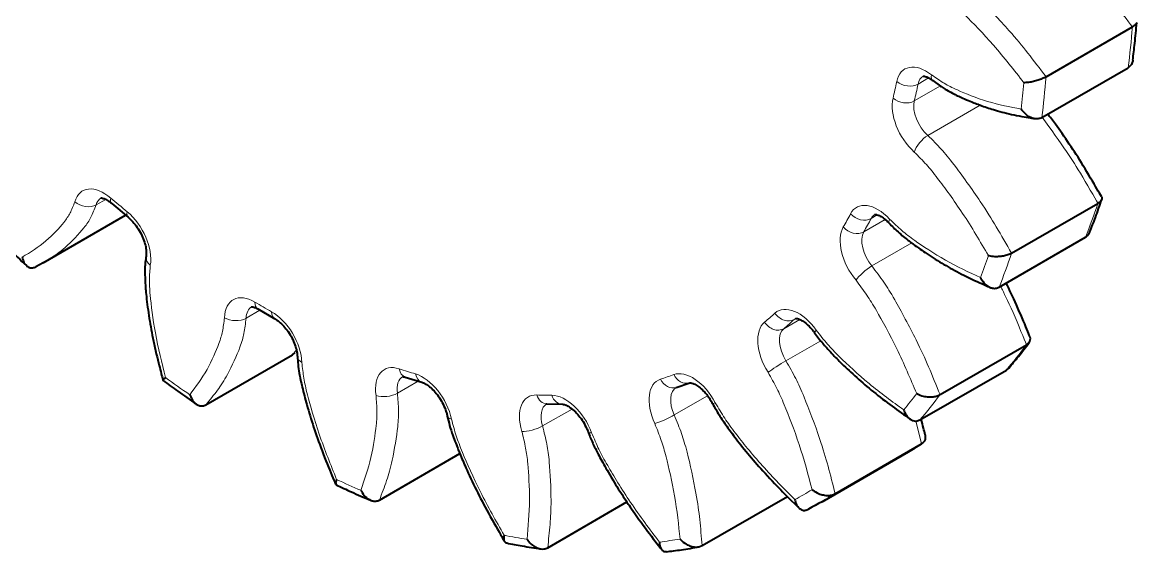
# Model space of a CAD drawing. Header units: inches. Extents: x 0 to 11, y 0 to 8.5.
# Drawn here: x 7.989 to 8.719, y 5.864 to 6.211 of the extents above; entities that cross this region are included whole.
import ezdxf

# ---------------------------------------------------------------- set-up
doc = ezdxf.new("R2010")
doc.units = ezdxf.units.IN
doc.header["$LTSCALE"] = 0.5
doc.header["$MEASUREMENT"] = 0
doc.layers.add('TANGENT_LINES', color=7, linetype='Continuous', lineweight=15)
doc.layers.add('Visible', color=7, linetype='Continuous', lineweight=40)

msp = doc.modelspace()

# ---------------------------------------------------------------- linework, layer by layer
at = {"layer": 'TANGENT_LINES'}
for p, q in [((8.59049, 6.16909), (8.57342, 6.15924)), ((8.57589, 6.17031), (8.58283, 6.17432)), ((8.58232, 6.13669), (8.61667, 6.15652)), ((8.03756, 6.0912), (8.04383, 6.09482)), ((8.5543, 6.08158), (8.54034, 6.07352)), ((8.54516, 6.08229), (8.54919, 6.08462)), ((8.54566, 6.05119), (8.57176, 6.06626)), ((8.00405, 6.05398), (8.00281, 6.05326)), ((8.13578, 6.01696), (8.14488, 6.02221)), ((8.49842, 6.01619), (8.48789, 6.01011)), ((8.49481, 6.01614), (8.49585, 6.01674)), ((8.48936, 5.98912), (8.51212, 6.00225)), ((8.16609, 5.99297), (8.16877, 5.99615)), ((8.23491, 5.96787), (8.24854, 5.97573)), ((8.41625, 5.95359), (8.43799, 5.96614)), ((8.32999, 5.94638), (8.34925, 5.9575)), ((8.57818, 5.93468), (8.57435, 5.94969))]:
    msp.add_line(p, q, dxfattribs=at)
for centre, major_axis, ratio, start_param, end_param in [((8.21062, 6.55113), (0.35893, -0.62168), 0.57735, 0.648839, 0.697558), ((8.58818, 6.16017), (0.00889, -0.0154), 0.57735, 9.420699, 9.998646), ((8.14698, 6.51439), (0.30009, -0.51977), 0.57735, 0.548129, 0.573868), ((8.14698, 6.51439), (0.35393, -0.61302), 0.57735, 0.657264, 0.689133), ((8.58564, 6.14877), (0.00889, -0.0154), 0.57735, 9.972907, 11.513493), ((8.58045, 6.1299), (0.00666, 0.00746), 0.404226, 0.887673, 2.458469), ((8.04968, 6.08037), (0.00889, -0.0154), 0.57735, 9.427231, 9.942697), ((8.0543, 6.09975), (0.00651, 0.00759), 0.42547, 2.449727, 3.142077), ((8.14698, 6.51439), (0.30009, -0.51977), 0.57735, 11.543704, 11.569442), ((8.03074, 6.0973), (-0.00964, 0.00265), 0.709414, 0.959977, 2.530773), ((8.21062, 6.55113), (0.35893, -0.62168), 0.57735, 0.42444, 0.473158), ((8.06495, 6.09079), (0.00637, 0.00771), 0.443263, 2.441769, 3.138368), ((8.14698, 6.51439), (0.30009, -0.51977), 0.57735, 0.32373, 0.349468), ((8.53875, 6.08944), (-0.00885, 0.00465), 0.767143, 1.119849, 2.690645), ((8.55655, 6.06958), (0.00889, -0.0154), 0.57735, 9.425172, 9.774246), ((8.56431, 6.08594), (0.00732, 0.00682), 0.302612, 2.490883, 3.14026), ((8.53401, 6.08081), (-0.00867, 0.00498), 0.774084, 1.148052, 2.718848), ((8.5516, 6.06055), (0.00889, -0.0154), 0.57735, 9.748508, 11.289094), ((8.14698, 6.51439), (0.35393, -0.61302), 0.57735, 0.432864, 0.464734), ((8.14834, 6.00909), (0.00889, -0.0154), 0.57735, 9.426192, 10.167097), ((8.14859, 6.03162), (0.0051, 0.0086), 0.569873, 2.362547, 3.141844), ((8.14698, 6.51439), (0.30009, -0.51977), 0.57735, 11.768103, 11.793842), ((8.12871, 6.02139), (-0.00999, 0.00038), 0.601679, 0.807886, 2.378682), ((8.15951, 6.02531), (0.0049, 0.00872), 0.584732, 2.349676, 3.138602), ((8.14698, 6.51439), (0.30009, -0.51977), 0.57735, 0.09933, 0.125069), ((8.48242, 6.01844), (-0.0064, 0.00768), 0.812472, 1.431461, 3.002258), ((8.48923, 6.02437), (-0.00673, 0.0074), 0.810119, 1.396179, 2.966976), ((8.50474, 6.0015), (0.00889, -0.0154), 0.57735, 9.425132, 9.549847), ((8.49762, 5.9953), (0.00889, -0.0154), 0.57735, 9.524108, 11.064695), ((8.51632, 6.01314), (0.00818, 0.00576), 0.126276, 2.520395, 3.138772), ((8.21062, 6.55113), (0.35893, -0.62168), 0.57735, 0.20004, 0.248759), ((8.14698, 6.51439), (0.35393, -0.61302), 0.57735, 11.652838, 11.684707), ((8.24728, 5.96335), (0.00889, -0.0154), 0.57735, 9.424398, 10.391496), ((8.14698, 6.51439), (0.30009, -0.51977), 0.57735, 11.992503, 12.018241), ((8.24315, 5.9879), (0.00313, 0.0095), 0.6857, 2.225564, 3.141123), ((8.2538, 5.98456), (0.00286, 0.00958), 0.69688, 2.205883, 3.126836), ((8.14698, 6.51439), (0.30009, -0.51977), 0.57735, 12.441302, 12.46704), ((8.4229, 5.98408), (-0.00345, 0.00938), 0.812472, 1.710131, 3.109318), ((8.41436, 5.98114), (-0.00304, 0.00953), 0.810119, 1.745413, 3.141653), ((8.42641, 5.95628), (0.00889, -0.0154), 0.57735, 9.422474, 10.840295), ((8.22796, 5.97041), (-0.0099, -0.00144), 0.463773, 0.709785, 2.280581), ((8.33325, 5.97079), (0.00039, 0.00999), 0.767143, 2.021744, 3.142112), ((8.14698, 6.51439), (0.30009, -0.51977), 0.57735, 12.216902, 12.242641), ((8.34309, 5.97058), (0.00003, 0.01), 0.774084, 1.993541, 3.145968), ((8.14698, 6.51439), (0.35393, -0.61302), 0.57735, 0.208465, 0.240334), ((8.34154, 5.94544), (0.00889, -0.0154), 0.57735, 9.428054, 10.615896), ((8.41054, 5.95207), (-0.00908, -0.0042), 0.126276, 0.621197, 2.191994), ((8.3235, 5.94691), (-0.00956, -0.00293), 0.302612, 0.65071, 2.221506), ((8.14698, 6.51439), (0.35393, -0.61302), 0.57735, 11.877238, 11.909107), ((8.14698, 6.51439), (0.35393, -0.61302), 0.57735, 12.550436, 12.582305), ((8.14698, 6.51439), (0.35393, -0.61302), 0.57735, 12.101637, 12.133506), ((8.14698, 6.51439), (0.35393, -0.61302), 0.57735, 12.326036, 12.357906)]:
    msp.add_ellipse(centre, major_axis=major_axis, ratio=ratio, start_param=start_param, end_param=end_param, dxfattribs=at)
at = {"layer": 'TANGENT_LINES', "extrusion": (0, 0, -1)}
for centre, major_axis, ratio, start_param, end_param in [((8.58111, 6.15609), (-0.01389, 0.02406), 0.57735, 11.992503, 13.533089), ((8.59173, 6.18043), (-0.00619, -0.00785), 0.463773, 12.565682, 13.276156), ((8.15405, 6.51847), (-0.35893, 0.62168), 0.57735, 2.444035, 2.492753), ((8.56898, 6.17602), (0.00979, -0.00204), 0.6857, 0.654768, 2.225564), ((8.15405, 6.51847), (-0.30509, 0.52843), 0.57735, 2.567725, 2.593463), ((8.57857, 6.14469), (-0.01389, 0.02406), 0.57735, 10.477655, 12.018241), ((8.56655, 6.16513), (0.00973, -0.00232), 0.69688, 0.635087, 2.205883), ((8.04261, 6.07628), (-0.01389, 0.02406), 0.57735, 12.048451, 13.589038), ((8.54948, 6.0655), (-0.01389, 0.02406), 0.57735, 12.216902, 13.757488), ((8.05375, 6.06691), (-0.01389, 0.02406), 0.57735, 0.996928, 2.537514), ((8.15405, 6.51847), (-0.30509, 0.52843), 0.57735, 2.792124, 2.817863), ((8.54453, 6.05647), (-0.01389, 0.02406), 0.57735, 10.702055, 12.242641), ((8.15405, 6.51847), (-0.35893, 0.62168), 0.57735, 2.668435, 2.717153), ((8.08014, 6.05575), (0.00985, -0.00172), 0.671998, 2.247533, 3.141075), ((8.54232, 6.04592), (-0.00767, -0.00641), 0.236231, 0.63623, 2.207026), ((8.14126, 6.005), (-0.01389, 0.02406), 0.57735, 11.824052, 13.364638), ((8.49767, 5.99742), (-0.01389, 0.02406), 0.57735, 12.441302, 13.981888), ((8.15269, 5.9984), (-0.01389, 0.02406), 0.57735, 0.772529, 2.313115), ((8.49055, 5.99122), (-0.01389, 0.02406), 0.57735, 10.926454, 12.46704), ((8.15405, 6.51847), (-0.30509, 0.52843), 0.57735, 3.016524, 3.042262), ((8.17939, 5.99213), (0.00999, 0.00037), 0.55195, 2.376826, 3.137235), ((8.24021, 5.95926), (-0.01389, 0.02406), 0.57735, 11.599652, 13.140239), ((8.48472, 5.98564), (-0.00845, -0.00534), 0.056392, 0.616607, 2.187403), ((8.25135, 5.95577), (-0.01389, 0.02406), 0.57735, 0.548129, 2.088716), ((8.42827, 5.95526), (-0.01389, 0.02406), 0.57735, 0.09933, 1.639917), ((8.41934, 5.95219), (-0.01389, 0.02406), 0.57735, 11.150854, 12.69144), ((8.33447, 5.94136), (-0.01389, 0.02406), 0.57735, 11.375253, 12.915839), ((8.34477, 5.94114), (-0.01389, 0.02406), 0.57735, 0.32373, 1.864316), ((8.15405, 6.51847), (-0.35893, 0.62168), 0.57735, 2.892834, 2.941552), ((8.45016, 5.96568), (0.00885, 0.00465), 0.056392, 2.524986, 3.138027), ((8.27736, 5.95491), (0.00979, 0.00204), 0.404226, 2.458469, 3.137707), ((8.36915, 5.94594), (0.00939, 0.00344), 0.236231, 2.505363, 3.137631)]:
    msp.add_ellipse(centre, major_axis=major_axis, ratio=ratio, start_param=start_param, end_param=end_param, dxfattribs=at)
at = {"layer": 'TANGENT_LINES'}
for points, knots in [([(8.71626, 6.20777), (8.71626, 6.20777), (8.71624, 6.2078), (8.70239, 6.22599), (8.69319, 6.23707), (8.6727, 6.25886), (8.66399, 6.26674), (8.65736, 6.27159), (8.65407, 6.274)], [0, 0, 0, 0, 0.002287, 0.211294, 0.419562, 0.671429, 0.837136, 1, 1, 1, 1]), ([(8.5975, 6.24134), (8.60071, 6.239), (8.60724, 6.23425), (8.61625, 6.22606), (8.636, 6.20522), (8.64759, 6.19102), (8.65565, 6.18043), (8.65969, 6.17511)], [0, 0, 0, 0, 0.161712, 0.329296, 0.581747, 0.790049, 1, 1, 1, 1]), ([(8.64519, 6.17119), (8.63875, 6.17946), (8.62635, 6.19537), (8.60714, 6.21521), (8.59896, 6.22279), (8.59305, 6.22712), (8.59013, 6.22928)], [0, 0, 0, 0, 0.323588, 0.622257, 0.812728, 1, 1, 1, 1]), ([(8.58466, 6.17635), (8.58751, 6.1744), (8.59315, 6.17054), (8.60179, 6.16617), (8.62184, 6.15806), (8.63614, 6.15531), (8.64341, 6.15392)], [0, 0, 0, 0, 0.202761, 0.40148, 0.695982, 1, 1, 1, 1]), ([(8.69368, 6.09218), (8.69368, 6.09218), (8.69366, 6.09221), (8.68226, 6.11217), (8.6737, 6.12573), (8.66302, 6.14055), (8.65725, 6.14856)], [0, 0, 0, 0, 0.003422, 0.316886, 0.630772, 1, 1, 1, 1]), ([(8.58232, 6.13669), (8.58535, 6.13365), (8.59149, 6.12748), (8.59969, 6.11754), (8.61712, 6.09322), (8.627, 6.07718), (8.63374, 6.06541), (8.63711, 6.05952)], [0, 0, 0, 0, 0.164599, 0.333573, 0.585956, 0.792668, 1, 1, 1, 1]), ([(8.622, 6.05796), (8.61657, 6.0672), (8.6061, 6.08504), (8.58911, 6.10826), (8.58168, 6.11741), (8.57614, 6.12302), (8.57338, 6.12581)], [0, 0, 0, 0, 0.32003, 0.618112, 0.809799, 1, 1, 1, 1]), ([(7.98921, 6.05697), (7.99452, 6.0602), (8.00485, 6.06649), (8.01643, 6.0794), (8.02062, 6.0856), (8.02264, 6.09064), (8.02367, 6.09321)], [0, 0, 0, 0, 0.309891, 0.603357, 0.797845, 1, 1, 1, 1]), ([(8.03756, 6.0912), (8.03645, 6.08837), (8.03427, 6.08277), (8.02971, 6.0758), (8.01779, 6.06301), (8.0084, 6.05664), (8.00527, 6.05473), (8.00405, 6.05398)], [0, 0, 0, 0, 0.189763, 0.375369, 0.644126, 0.860987, 1, 1, 1, 1]), ([(8.55724, 6.08186), (8.55996, 6.07926), (8.56538, 6.07408), (8.57393, 6.06754), (8.59416, 6.05409), (8.60911, 6.04715), (8.61673, 6.04362)], [0, 0, 0, 0, 0.200428, 0.398481, 0.693805, 1, 1, 1, 1]), ([(8.07307, 6.05167), (8.07281, 6.0485), (8.07228, 6.04201), (8.07286, 6.03162), (8.07601, 6.00619), (8.08061, 5.98773), (8.08302, 5.97809)], [0, 0, 0, 0, 0.182903, 0.373833, 0.672988, 1, 1, 1, 1]), ([(8.54566, 6.05119), (8.54836, 6.04759), (8.55381, 6.04034), (8.56079, 6.02915), (8.57503, 6.00255), (8.58271, 5.98548), (8.58777, 5.97312), (8.5903, 5.96694)], [0, 0, 0, 0, 0.167562, 0.33792, 0.590194, 0.795292, 1, 1, 1, 1]), ([(8.57498, 5.96762), (8.57086, 5.97736), (8.56286, 5.99626), (8.54892, 6.02168), (8.54262, 6.03196), (8.53771, 6.03854), (8.53525, 6.04184)], [0, 0, 0, 0, 0.316456, 0.613907, 0.806799, 1, 1, 1, 1]), ([(8.64687, 5.9996), (8.64687, 5.9996), (8.64685, 5.99963), (8.63903, 6.01919), (8.63143, 6.03492), (8.63028, 6.03724), (8.62998, 6.03786)], [0, 0, 0, 0, 0.00457, 0.424199, 0.846452, 1, 1, 1, 1]), ([(8.09887, 5.96687), (8.10284, 5.97212), (8.11065, 5.98242), (8.11807, 6.00003), (8.12048, 6.00807), (8.12125, 6.01419), (8.12164, 6.01731)], [0, 0, 0, 0, 0.304537, 0.598268, 0.794865, 1, 1, 1, 1]), ([(8.13578, 6.01696), (8.13536, 6.01353), (8.13455, 6.00674), (8.13205, 5.99785), (8.1239, 5.97975), (8.1173, 5.96991), (8.1121, 5.9635), (8.10952, 5.96031)], [0, 0, 0, 0, 0.179195, 0.353818, 0.604149, 0.803265, 1, 1, 1, 1]), ([(8.50924, 6.00906), (8.51171, 6.00593), (8.51663, 5.99969), (8.52466, 5.99129), (8.5441, 5.97314), (8.55892, 5.96241), (8.56649, 5.95692)], [0, 0, 0, 0, 0.197527, 0.394523, 0.690607, 1, 1, 1, 1]), ([(8.17232, 5.98805), (8.1727, 5.98452), (8.17349, 5.97735), (8.17598, 5.96626), (8.18356, 5.93975), (8.19114, 5.92105), (8.19509, 5.91132)], [0, 0, 0, 0, 0.18557, 0.377717, 0.676398, 1, 1, 1, 1]), ([(8.48936, 5.98912), (8.4916, 5.98515), (8.4961, 5.97718), (8.50152, 5.9653), (8.51186, 5.93777), (8.51693, 5.9205), (8.52006, 5.90817), (8.52161, 5.90202)], [0, 0, 0, 0, 0.170561, 0.342293, 0.594426, 0.797899, 1, 1, 1, 1]), ([(8.5065, 5.9047), (8.50389, 5.91446), (8.49881, 5.93348), (8.48859, 5.95982), (8.48372, 5.97071), (8.47968, 5.97793), (8.47765, 5.98156)], [0, 0, 0, 0, 0.312895, 0.609684, 0.803768, 1, 1, 1, 1]), ([(8.21094, 5.90423), (8.21336, 5.91122), (8.21813, 5.92496), (8.22113, 5.94641), (8.22167, 5.9559), (8.22115, 5.96281), (8.22089, 5.96633)], [0, 0, 0, 0, 0.304034, 0.598552, 0.795489, 1, 1, 1, 1]), ([(8.23491, 5.96787), (8.23522, 5.964), (8.23582, 5.95635), (8.23537, 5.94591), (8.23183, 5.92366), (8.22804, 5.91085), (8.22477, 5.90219), (8.22315, 5.8979)], [0, 0, 0, 0, 0.178706, 0.353733, 0.604899, 0.804082, 1, 1, 1, 1]), ([(8.44309, 5.9616), (8.44516, 5.9581), (8.44933, 5.95109), (8.45645, 5.94124), (8.47413, 5.91926), (8.48807, 5.90533), (8.49522, 5.89818)], [0, 0, 0, 0, 0.194501, 0.390319, 0.687107, 1, 1, 1, 1]), ([(8.27029, 5.95083), (8.2713, 5.94712), (8.27335, 5.93962), (8.27763, 5.9284), (8.28924, 5.90212), (8.29945, 5.88412), (8.30474, 5.8748)], [0, 0, 0, 0, 0.18849, 0.381871, 0.679962, 1, 1, 1, 1]), ([(8.41625, 5.95359), (8.41792, 5.94945), (8.42124, 5.94117), (8.42485, 5.92919), (8.43078, 5.90211), (8.43297, 5.88551), (8.43399, 5.87382), (8.4345, 5.868)], [0, 0, 0, 0, 0.173567, 0.346639, 0.598584, 0.800439, 1, 1, 1, 1]), ([(8.3198, 5.87219), (8.32055, 5.88054), (8.32201, 5.89695), (8.32048, 5.92123), (8.31912, 5.9317), (8.31733, 5.93909), (8.31643, 5.94283)], [0, 0, 0, 0, 0.306207, 0.601542, 0.797825, 1, 1, 1, 1]), ([(8.32999, 5.94638), (8.331, 5.94228), (8.33301, 5.93411), (8.33463, 5.92263), (8.33585, 5.89733), (8.33504, 5.88224), (8.33389, 5.87179), (8.33332, 5.86661)], [0, 0, 0, 0, 0.176438, 0.350714, 0.602373, 0.802703, 1, 1, 1, 1]), ([(8.36208, 5.94186), (8.36367, 5.93817), (8.36686, 5.93072), (8.37271, 5.91992), (8.38774, 5.89518), (8.40011, 5.87879), (8.40649, 5.87034)], [0, 0, 0, 0, 0.19148, 0.386086, 0.683541, 1, 1, 1, 1]), ([(8.42, 5.87234), (8.41904, 5.88164), (8.41716, 5.89982), (8.41115, 5.92577), (8.40796, 5.93672), (8.40497, 5.94421), (8.40347, 5.94799)], [0, 0, 0, 0, 0.3094, 0.60549, 0.800734, 1, 1, 1, 1])]:
    msp.add_open_spline(points, degree=3, knots=knots, dxfattribs=at)
at = {"layer": 'Visible'}
for p, q in [((8.65969, 6.17511), (8.71626, 6.20777)), ((8.71909, 6.21057), (8.71895, 6.21009)), ((8.65693, 6.14834), (8.71349, 6.181)), ((8.58548, 6.17262), (8.59048, 6.16902)), ((8.04779, 6.09215), (8.05858, 6.08308)), ((8.63711, 6.05952), (8.69368, 6.09218)), ((8.00281, 6.05326), (8.0569, 6.08449)), ((8.62894, 6.03729), (8.68551, 6.06995)), ((8.00281, 6.05326), (7.99812, 6.05071)), ((8.14349, 6.02301), (8.15461, 6.0166)), ((8.50811, 6.00742), (8.51207, 6.00219)), ((8.5903, 5.96694), (8.64687, 5.9996)), ((8.64858, 6.001), (8.64893, 6.00148)), ((8.10952, 5.96031), (8.16609, 5.99297)), ((8.16609, 5.99297), (8.16796, 5.99458)), ((8.16888, 5.99567), (8.16918, 5.99401)), ((8.24002, 5.9784), (8.25095, 5.97498)), ((8.57714, 5.95036), (8.63371, 5.98302)), ((8.63371, 5.98302), (8.6355, 5.98453)), ((8.08165, 5.97677), (8.08134, 5.97622)), ((8.4174, 5.97162), (8.42635, 5.97469)), ((8.42633, 5.97469), (8.42635, 5.97469)), ((8.33286, 5.9608), (8.34306, 5.96058)), ((8.52161, 5.90202), (8.57818, 5.93468)), ((8.22315, 5.8979), (8.27581, 5.9283)), ((8.51298, 5.89678), (8.56955, 5.92944)), ((8.19427, 5.90928), (8.19474, 5.90784)), ((8.4345, 5.868), (8.49029, 5.90022)), ((8.49022, 5.90022), (8.49786, 5.89274)), ((8.33332, 5.86661), (8.38526, 5.8966)), ((8.40727, 5.86634), (8.40783, 5.86562)), ((8.4323, 5.86721), (8.4345, 5.868))]:
    msp.add_line(p, q, dxfattribs=at)
for centre, major_axis, ratio, start_param, end_param in [((8.24315, 5.9879), (0.00313, 0.0095), 0.6857, 9.424309, 9.44463), ((8.4229, 5.98408), (-0.00345, 0.00938), 0.812472, 3.109318, 3.141829), ((8.21062, 6.55113), (0.35893, -0.62168), 0.57735, 0, 0.024359)]:
    msp.add_ellipse(centre, major_axis=major_axis, ratio=ratio, start_param=start_param, end_param=end_param, dxfattribs=at)
at = {"layer": 'Visible', "extrusion": (0, 0, -1)}
msp.add_ellipse((8.15405, 6.51847), major_axis=(-0.35893, 0.62168), ratio=0.57735, start_param=3.117233, end_param=3.165952, dxfattribs=at)
at = {"layer": 'Visible'}
for points, knots in [([(8.71895, 6.21009), (8.71868, 6.20972), (8.71808, 6.20889), (8.71691, 6.20817), (8.71626, 6.20777)], [0, 0, 0, 0, 0.449593, 1, 1, 1, 1]), ([(8.71655, 6.18601), (8.71699, 6.18959), (8.7179, 6.19712), (8.71868, 6.20591), (8.71909, 6.21052)], [0, 0, 0, 0, 0.475024, 1, 1, 1, 1]), ([(8.71655, 6.18599), (8.71651, 6.18568), (8.7164, 6.18488), (8.71546, 6.18243), (8.71415, 6.18148), (8.71349, 6.181)], [0, 0, 0, 0, 0.248166, 0.626658, 1, 1, 1, 1]), ([(8.57917, 6.17551), (8.57919, 6.17551), (8.57928, 6.17553), (8.58019, 6.17553), (8.58204, 6.17482), (8.58257, 6.17453), (8.58278, 6.17442)], [0, 0, 0, 0, 0.079936, 0.339521, 0.743364, 1, 1, 1, 1]), ([(8.65969, 6.17511), (8.6589, 6.1747), (8.65727, 6.17385), (8.65448, 6.17282), (8.65138, 6.17197), (8.64863, 6.17134), (8.64533, 6.17118), (8.64521, 6.17119), (8.64519, 6.17119)], [0, 0, 0, 0, 0.183721, 0.376314, 0.573419, 0.77381, 0.967475, 1, 1, 1, 1]), ([(8.58278, 6.17442), (8.58345, 6.17401), (8.5846, 6.17332), (8.58526, 6.1728), (8.58553, 6.17258)], [0, 0, 0, 0, 0.579221, 1, 1, 1, 1]), ([(8.59048, 6.16902), (8.59077, 6.16882), (8.59177, 6.16815), (8.59888, 6.16405), (8.60477, 6.16126), (8.61407, 6.15737), (8.61602, 6.15668), (8.61669, 6.15644)], [0, 0, 0, 0, 0.102902, 0.345417, 0.586603, 0.858588, 1, 1, 1, 1]), ([(8.61669, 6.15644), (8.61946, 6.15548), (8.62545, 6.15339), (8.63663, 6.15039), (8.64892, 6.1482), (8.6515, 6.14781), (8.65238, 6.14768)], [0, 0, 0, 0, 0.254774, 0.551021, 0.848158, 1, 1, 1, 1]), ([(8.65232, 6.14762), (8.6522, 6.14763), (8.65179, 6.14768), (8.6487, 6.14874), (8.6463, 6.15031), (8.6435, 6.15375), (8.64342, 6.1539), (8.64341, 6.15392)], [0, 0, 0, 0, 0.101433, 0.36104, 0.643088, 0.945385, 1, 1, 1, 1]), ([(8.65693, 6.14834), (8.65613, 6.14801), (8.65458, 6.14736), (8.65305, 6.14754), (8.65232, 6.14762)], [0, 0, 0, 0, 0.515444, 1, 1, 1, 1]), ([(8.69597, 6.09662), (8.69514, 6.09809), (8.69288, 6.10208), (8.68382, 6.11749), (8.67537, 6.13061), (8.66608, 6.14384), (8.6624, 6.14863), (8.66085, 6.15065)], [0, 0, 0, 0, 0.138464, 0.376157, 0.609849, 0.835793, 1, 1, 1, 1]), ([(8.04067, 6.09571), (8.04069, 6.09571), (8.0408, 6.09573), (8.0417, 6.09574), (8.04363, 6.09495), (8.04378, 6.09487), (8.04381, 6.09485)], [0, 0, 0, 0, 0.102761, 0.405873, 0.867099, 1, 1, 1, 1]), ([(8.04381, 6.09485), (8.04468, 6.09435), (8.04627, 6.09344), (8.04732, 6.09255), (8.04779, 6.09215)], [0, 0, 0, 0, 0.548035, 1, 1, 1, 1]), ([(8.68838, 6.07345), (8.68961, 6.07655), (8.69219, 6.08308), (8.69484, 6.09076), (8.69622, 6.09478)], [0, 0, 0, 0, 0.475828, 1, 1, 1, 1]), ([(8.69623, 6.0948), (8.69601, 6.09435), (8.69552, 6.09338), (8.69432, 6.0926), (8.69368, 6.09218)], [0, 0, 0, 0, 0.455166, 1, 1, 1, 1]), ([(8.69602, 6.09666), (8.69609, 6.09657), (8.69628, 6.09634), (8.69629, 6.09491), (8.69624, 6.09482), (8.69623, 6.0948)], [0, 0, 0, 0, 0.298428, 0.847643, 1, 1, 1, 1]), ([(8.05858, 6.08308), (8.05906, 6.08267), (8.06024, 6.08168), (8.06328, 6.07835), (8.06588, 6.0745), (8.06811, 6.07016), (8.06964, 6.0658), (8.07044, 6.06197), (8.07049, 6.05869), (8.07035, 6.05781), (8.07029, 6.05747)], [0, 0, 0, 0, 0.096565, 0.237374, 0.383761, 0.53127, 0.674834, 0.809035, 0.928122, 1, 1, 1, 1]), ([(8.54754, 6.08492), (8.54756, 6.08493), (8.54763, 6.08495), (8.54851, 6.08489), (8.54889, 6.08477), (8.54907, 6.08471)], [0, 0, 0, 0, 0.139993, 0.600115, 1, 1, 1, 1]), ([(8.54907, 6.08471), (8.54947, 6.08458), (8.55044, 6.08427), (8.55302, 6.08273), (8.5539, 6.082), (8.55428, 6.08169)], [0, 0, 0, 0, 0.282895, 0.694267, 1, 1, 1, 1]), ([(8.55428, 6.08169), (8.55484, 6.0812), (8.55588, 6.0803), (8.55664, 6.0795), (8.55699, 6.07913)], [0, 0, 0, 0, 0.537542, 1, 1, 1, 1]), ([(8.55696, 6.07917), (8.5588, 6.07728), (8.56251, 6.07348), (8.56909, 6.0682), (8.57104, 6.06674), (8.57179, 6.06619)], [0, 0, 0, 0, 0.379803, 0.762731, 1, 1, 1, 1]), ([(8.68551, 6.06995), (8.6862, 6.07048), (8.68751, 6.07149), (8.6881, 6.07281), (8.68838, 6.07344)], [0, 0, 0, 0, 0.52406, 1, 1, 1, 1]), ([(7.97169, 6.07124), (7.97461, 6.06831), (7.98075, 6.06214), (7.98805, 6.05512), (7.99188, 6.05142)], [0, 0, 0, 0, 0.474701, 1, 1, 1, 1]), ([(8.57179, 6.06619), (8.57311, 6.0652), (8.57636, 6.06279), (8.58595, 6.05625), (8.59715, 6.04963), (8.60836, 6.04372), (8.62132, 6.03796), (8.62267, 6.03739), (8.623, 6.03724)], [0, 0, 0, 0, 0.129997, 0.318598, 0.51985, 0.727116, 0.931486, 1, 1, 1, 1]), ([(8.63711, 6.05952), (8.63631, 6.05913), (8.63467, 6.05833), (8.63179, 6.0576), (8.62856, 6.05724), (8.62563, 6.05714), (8.62214, 6.05791), (8.62201, 6.05795), (8.622, 6.05796)], [0, 0, 0, 0, 0.180647, 0.37018, 0.56552, 0.7667, 0.965847, 1, 1, 1, 1]), ([(7.98921, 6.05697), (7.98922, 6.05695), (7.98923, 6.0568), (7.99019, 6.05319), (7.99134, 6.05199), (7.99188, 6.05143)], [0, 0, 0, 0, 0.090319, 0.576411, 1, 1, 1, 1]), ([(7.99188, 6.05143), (7.99189, 6.05141), (7.99198, 6.05131), (7.99394, 6.04989), (7.99594, 6.0498), (7.99738, 6.0504), (7.99812, 6.05071)], [0, 0, 0, 0, 0.069212, 0.380542, 0.68298, 1, 1, 1, 1]), ([(8.0703, 6.0575), (8.07011, 6.05622), (8.06973, 6.0536), (8.06945, 6.04942), (8.06961, 6.04074), (8.0704, 6.03101), (8.0723, 6.01652), (8.07495, 6.00222), (8.07877, 5.98608), (8.08059, 5.97924), (8.08139, 5.97625)], [0, 0, 0, 0, 0.078418, 0.160086, 0.276118, 0.403161, 0.554957, 0.710811, 0.873317, 1, 1, 1, 1]), ([(8.61673, 6.04362), (8.61674, 6.04359), (8.61681, 6.04343), (8.61896, 6.03979), (8.62141, 6.03796), (8.62252, 6.03741), (8.62297, 6.03718)], [0, 0, 0, 0, 0.066483, 0.431499, 0.767342, 1, 1, 1, 1]), ([(8.62297, 6.03718), (8.6233, 6.03704), (8.62411, 6.0367), (8.6267, 6.0363), (8.6282, 6.03696), (8.62894, 6.03729)], [0, 0, 0, 0, 0.257941, 0.631586, 1, 1, 1, 1]), ([(8.64911, 6.00492), (8.64856, 6.0063), (8.647, 6.01016), (8.64019, 6.02635), (8.63577, 6.03551), (8.63362, 6.03998)], [0, 0, 0, 0, 0.220838, 0.619826, 1, 1, 1, 1]), ([(8.13932, 6.02442), (8.13934, 6.02443), (8.13944, 6.02445), (8.1404, 6.02442), (8.14227, 6.02372), (8.14311, 6.02323), (8.14349, 6.02301)], [0, 0, 0, 0, 0.077741, 0.319596, 0.692046, 1, 1, 1, 1]), ([(8.15461, 6.0166), (8.15504, 6.01634), (8.15613, 6.01571), (8.15912, 6.0133), (8.16197, 6.01013), (8.16473, 6.00615), (8.16691, 6.00202), (8.16847, 5.99756), (8.16877, 5.99619), (8.16888, 5.99567)], [0, 0, 0, 0, 0.097791, 0.244353, 0.402664, 0.567882, 0.734653, 0.897283, 1, 1, 1, 1]), ([(8.49573, 6.01684), (8.49574, 6.01684), (8.49579, 6.01685), (8.49651, 6.01692), (8.49832, 6.01625), (8.4984, 6.01621), (8.49841, 6.0162)], [0, 0, 0, 0, 0.072441, 0.384887, 0.89836, 1, 1, 1, 1]), ([(8.49841, 6.0162), (8.49923, 6.01578), (8.50098, 6.01487), (8.5038, 6.01258), (8.50673, 6.00936), (8.50772, 6.00797), (8.50814, 6.00739)], [0, 0, 0, 0, 0.232045, 0.498366, 0.787054, 1, 1, 1, 1]), ([(8.51207, 6.00219), (8.51244, 6.00173), (8.51354, 6.00035), (8.51968, 5.99346), (8.52602, 5.98709), (8.53581, 5.97785), (8.54655, 5.96869), (8.55882, 5.95922), (8.5668, 5.95365), (8.57073, 5.9509)], [0, 0, 0, 0, 0.064554, 0.195544, 0.331804, 0.491714, 0.658874, 0.832076, 1, 1, 1, 1]), ([(8.63532, 5.98432), (8.63743, 5.98681), (8.64178, 5.99196), (8.64627, 5.99792), (8.64858, 6.001)], [0, 0, 0, 0, 0.4832, 1, 1, 1, 1]), ([(8.64687, 5.9996), (8.64761, 6.00019), (8.64858, 6.00096), (8.6487, 6.00116), (8.64873, 6.00121)], [0, 0, 0, 0, 0.759179, 1, 1, 1, 1]), ([(8.64873, 6.00121), (8.64902, 6.00166), (8.64962, 6.00258), (8.64937, 6.00452), (8.64921, 6.00485), (8.64916, 6.00496)], [0, 0, 0, 0, 0.387058, 0.795975, 1, 1, 1, 1]), ([(8.16918, 5.99401), (8.16921, 5.99386), (8.16927, 5.99343), (8.16935, 5.99242), (8.16939, 5.99177)], [0, 0, 0, 0, 0.359591, 1, 1, 1, 1]), ([(8.16939, 5.9918), (8.16951, 5.99004), (8.16974, 5.98645), (8.17057, 5.98086), (8.17258, 5.97143), (8.17546, 5.9602), (8.18005, 5.9453), (8.1852, 5.93071), (8.19182, 5.91433), (8.19366, 5.90998), (8.19435, 5.90835)], [0, 0, 0, 0, 0.088897, 0.180655, 0.299649, 0.433009, 0.584895, 0.742067, 0.903722, 1, 1, 1, 1]), ([(8.08302, 5.97809), (8.08301, 5.97808), (8.08293, 5.97801), (8.08223, 5.97733), (8.08165, 5.97677)], [0, 0, 0, 0, 0.170544, 1, 1, 1, 1]), ([(8.23826, 5.97869), (8.23829, 5.97869), (8.23834, 5.9787), (8.23837, 5.9787), (8.23839, 5.9787)], [0, 0, 0, 0, 0.591012, 1, 1, 1, 1]), ([(8.23839, 5.9787), (8.23866, 5.97869), (8.23921, 5.97866), (8.23975, 5.97849), (8.24002, 5.9784)], [0, 0, 0, 0, 0.494112, 1, 1, 1, 1]), ([(8.08134, 5.97622), (8.08134, 5.9762), (8.08135, 5.97618), (8.08137, 5.97616), (8.08138, 5.97615)], [0, 0, 0, 0, 0.478003, 1, 1, 1, 1]), ([(8.0814, 5.97613), (8.08456, 5.97383), (8.0912, 5.969), (8.09903, 5.96359), (8.10314, 5.96075)], [0, 0, 0, 0, 0.475438, 1, 1, 1, 1]), ([(8.25095, 5.97498), (8.25126, 5.97488), (8.25209, 5.97461), (8.2547, 5.97319), (8.25749, 5.97089), (8.26047, 5.9677), (8.26321, 5.96379), (8.26545, 5.95962), (8.26706, 5.95519), (8.26742, 5.95354), (8.26757, 5.95286)], [0, 0, 0, 0, 0.071729, 0.186025, 0.31577, 0.456458, 0.603598, 0.752431, 0.89791, 1, 1, 1, 1]), ([(8.42635, 5.97469), (8.42654, 5.9747), (8.42704, 5.97471), (8.42868, 5.97428), (8.4311, 5.973), (8.43384, 5.97095), (8.43678, 5.96785), (8.43767, 5.96668), (8.43803, 5.96621)], [0, 0, 0, 0, 0.088164, 0.2281, 0.409568, 0.617491, 0.844466, 1, 1, 1, 1]), ([(8.09887, 5.96687), (8.09888, 5.96685), (8.09893, 5.96669), (8.1004, 5.96306), (8.10262, 5.96111), (8.10302, 5.96083), (8.10314, 5.96075)], [0, 0, 0, 0, 0.074534, 0.480147, 0.847643, 1, 1, 1, 1]), ([(8.43803, 5.96621), (8.43855, 5.9655), (8.43965, 5.96399), (8.44073, 5.96205), (8.44131, 5.96103)], [0, 0, 0, 0, 0.471644, 1, 1, 1, 1]), ([(8.57498, 5.96762), (8.575, 5.96761), (8.57512, 5.96753), (8.57865, 5.96591), (8.58166, 5.96549), (8.58493, 5.96538), (8.58785, 5.96581), (8.5895, 5.96657), (8.5903, 5.96694)], [0, 0, 0, 0, 0.035827, 0.240968, 0.443178, 0.636589, 0.822666, 1, 1, 1, 1]), ([(8.10314, 5.96075), (8.10372, 5.96041), (8.1049, 5.95971), (8.10731, 5.95936), (8.10878, 5.95999), (8.10952, 5.96031)], [0, 0, 0, 0, 0.31704, 0.656525, 1, 1, 1, 1]), ([(8.33253, 5.96078), (8.33255, 5.96079), (8.33261, 5.9608), (8.33276, 5.9608), (8.33286, 5.9608)], [0, 0, 0, 0, 0.345529, 1, 1, 1, 1]), ([(8.34306, 5.96058), (8.34321, 5.96058), (8.34364, 5.96056), (8.3455, 5.96006), (8.34789, 5.95865), (8.34882, 5.95792), (8.34922, 5.95761)], [0, 0, 0, 0, 0.141019, 0.411879, 0.74575, 1, 1, 1, 1]), ([(8.34922, 5.95761), (8.3497, 5.95723), (8.35086, 5.95628), (8.35391, 5.95305), (8.35651, 5.94939), (8.35881, 5.94501), (8.35948, 5.94325), (8.35976, 5.9425)], [0, 0, 0, 0, 0.149752, 0.368824, 0.598104, 0.830177, 1, 1, 1, 1]), ([(8.44129, 5.96107), (8.44265, 5.95863), (8.44542, 5.95365), (8.4507, 5.94601), (8.45668, 5.93791), (8.46577, 5.92658), (8.47505, 5.91584), (8.48685, 5.90355), (8.48937, 5.90107), (8.49022, 5.90022)], [0, 0, 0, 0, 0.126636, 0.258119, 0.396641, 0.560614, 0.731213, 0.908799, 1, 1, 1, 1]), ([(8.56649, 5.95692), (8.5665, 5.9569), (8.56655, 5.95674), (8.56799, 5.95312), (8.57023, 5.95117), (8.57059, 5.95092), (8.57069, 5.95085)], [0, 0, 0, 0, 0.075406, 0.485796, 0.857867, 1, 1, 1, 1]), ([(8.26757, 5.9529), (8.26806, 5.95082), (8.26907, 5.94657), (8.27104, 5.94038), (8.27467, 5.93098), (8.27548, 5.92899), (8.27576, 5.92831)], [0, 0, 0, 0, 0.252456, 0.517413, 0.834119, 1, 1, 1, 1]), ([(8.57069, 5.95085), (8.57132, 5.95047), (8.57251, 5.94976), (8.57372, 5.94965), (8.57429, 5.9496)], [0, 0, 0, 0, 0.523723, 1, 1, 1, 1]), ([(8.57429, 5.9496), (8.57446, 5.94959), (8.57496, 5.94956), (8.57627, 5.95004), (8.57714, 5.95036)], [0, 0, 0, 0, 0.332732, 1, 1, 1, 1]), ([(8.58061, 5.94051), (8.58024, 5.94197), (8.57947, 5.94507), (8.57849, 5.9488), (8.57798, 5.95078)], [0, 0, 0, 0, 0.469117, 1, 1, 1, 1]), ([(8.35975, 5.94254), (8.36072, 5.94008), (8.36269, 5.93512), (8.36647, 5.92764), (8.37139, 5.91868), (8.37862, 5.90655), (8.38308, 5.89979), (8.38522, 5.89656)], [0, 0, 0, 0, 0.174563, 0.352474, 0.551472, 0.784965, 1, 1, 1, 1]), ([(8.57818, 5.93468), (8.57882, 5.93516), (8.58006, 5.9361), (8.58097, 5.93794), (8.58074, 5.94031), (8.58067, 5.94052), (8.58065, 5.94057)], [0, 0, 0, 0, 0.307521, 0.601134, 0.903384, 1, 1, 1, 1]), ([(8.27576, 5.92831), (8.27699, 5.92536), (8.27976, 5.91871), (8.28677, 5.90389), (8.29391, 5.89012), (8.30298, 5.87429), (8.30451, 5.87169), (8.30499, 5.87089)], [0, 0, 0, 0, 0.183692, 0.413316, 0.650538, 0.891693, 1, 1, 1, 1]), ([(8.19509, 5.91132), (8.19508, 5.91131), (8.19502, 5.91121), (8.19461, 5.91016), (8.19427, 5.90928)], [0, 0, 0, 0, 0.166268, 1, 1, 1, 1]), ([(8.19479, 5.90782), (8.19807, 5.90628), (8.20497, 5.90305), (8.21305, 5.89958), (8.21728, 5.89776)], [0, 0, 0, 0, 0.476142, 1, 1, 1, 1]), ([(8.21094, 5.90423), (8.21095, 5.90421), (8.21102, 5.90405), (8.21319, 5.90041), (8.21563, 5.89857), (8.21681, 5.89799), (8.2173, 5.89775)], [0, 0, 0, 0, 0.065964, 0.428153, 0.761286, 1, 1, 1, 1]), ([(8.2173, 5.89775), (8.21759, 5.89763), (8.21834, 5.89732), (8.22092, 5.89691), (8.22241, 5.89757), (8.22315, 5.8979)], [0, 0, 0, 0, 0.24837, 0.62676, 1, 1, 1, 1]), ([(8.49522, 5.89818), (8.49523, 5.89816), (8.49524, 5.89801), (8.49619, 5.89442), (8.4973, 5.89325), (8.49781, 5.89271)], [0, 0, 0, 0, 0.090905, 0.580247, 1, 1, 1, 1]), ([(8.5065, 5.9047), (8.50652, 5.90468), (8.50664, 5.90457), (8.51004, 5.9022), (8.51303, 5.90131), (8.51626, 5.90078), (8.51918, 5.90095), (8.52081, 5.90167), (8.52161, 5.90202)], [0, 0, 0, 0, 0.037309, 0.247964, 0.451189, 0.642733, 0.825496, 1, 1, 1, 1]), ([(8.38522, 5.89656), (8.38577, 5.89572), (8.38751, 5.8931), (8.3977, 5.87866), (8.40411, 5.87041), (8.40727, 5.86634)], [0, 0, 0, 0, 0.191161, 0.600656, 1, 1, 1, 1]), ([(8.49781, 5.89271), (8.49784, 5.89267), (8.49798, 5.89252), (8.49992, 5.89113), (8.50196, 5.89101), (8.50339, 5.89161), (8.50413, 5.89192)], [0, 0, 0, 0, 0.090747, 0.39496, 0.690481, 1, 1, 1, 1]), ([(8.30474, 5.8748), (8.30474, 5.87478), (8.30471, 5.87467), (8.30435, 5.87199), (8.30477, 5.87119), (8.30494, 5.87085)], [0, 0, 0, 0, 0.100585, 0.621543, 1, 1, 1, 1]), ([(8.30494, 5.87085), (8.30498, 5.87076), (8.30508, 5.87048), (8.30631, 5.86975), (8.30641, 5.86975), (8.30644, 5.86975)], [0, 0, 0, 0, 0.294384, 0.846476, 1, 1, 1, 1]), ([(8.30646, 5.86975), (8.30976, 5.8691), (8.31668, 5.86773), (8.32467, 5.86651), (8.32885, 5.86587)], [0, 0, 0, 0, 0.477199, 1, 1, 1, 1]), ([(8.3198, 5.87219), (8.31981, 5.87216), (8.3199, 5.87202), (8.3227, 5.86858), (8.32513, 5.86701), (8.32819, 5.86594), (8.3287, 5.86589), (8.32886, 5.86587)], [0, 0, 0, 0, 0.053794, 0.351609, 0.629473, 0.885142, 1, 1, 1, 1]), ([(8.40649, 5.87034), (8.40649, 5.87032), (8.40648, 5.87019), (8.40677, 5.86697), (8.40748, 5.866), (8.4078, 5.86556)], [0, 0, 0, 0, 0.09561, 0.602374, 1, 1, 1, 1]), ([(8.42, 5.87234), (8.42001, 5.87232), (8.42012, 5.87219), (8.42323, 5.86921), (8.42619, 5.86793), (8.42901, 5.86698), (8.43201, 5.86714), (8.43224, 5.8672), (8.4323, 5.86721)], [0, 0, 0, 0, 0.043808, 0.288507, 0.520361, 0.736052, 0.940511, 1, 1, 1, 1]), ([(8.32886, 5.86587), (8.32954, 5.8658), (8.33098, 5.86565), (8.33251, 5.86628), (8.33332, 5.86661)], [0, 0, 0, 0, 0.475995, 1, 1, 1, 1]), ([(8.4078, 5.86556), (8.40786, 5.86547), (8.40806, 5.86519), (8.40961, 5.864), (8.4107, 5.86406), (8.41124, 5.86409)], [0, 0, 0, 0, 0.196129, 0.609081, 1, 1, 1, 1]), ([(8.41091, 5.86405), (8.41416, 5.86443), (8.42095, 5.86522), (8.42859, 5.86656), (8.43257, 5.86726)], [0, 0, 0, 0, 0.479086, 1, 1, 1, 1])]:
    msp.add_open_spline(points, degree=3, knots=knots, dxfattribs=at)

doc.saveas('drawing.dxf')
